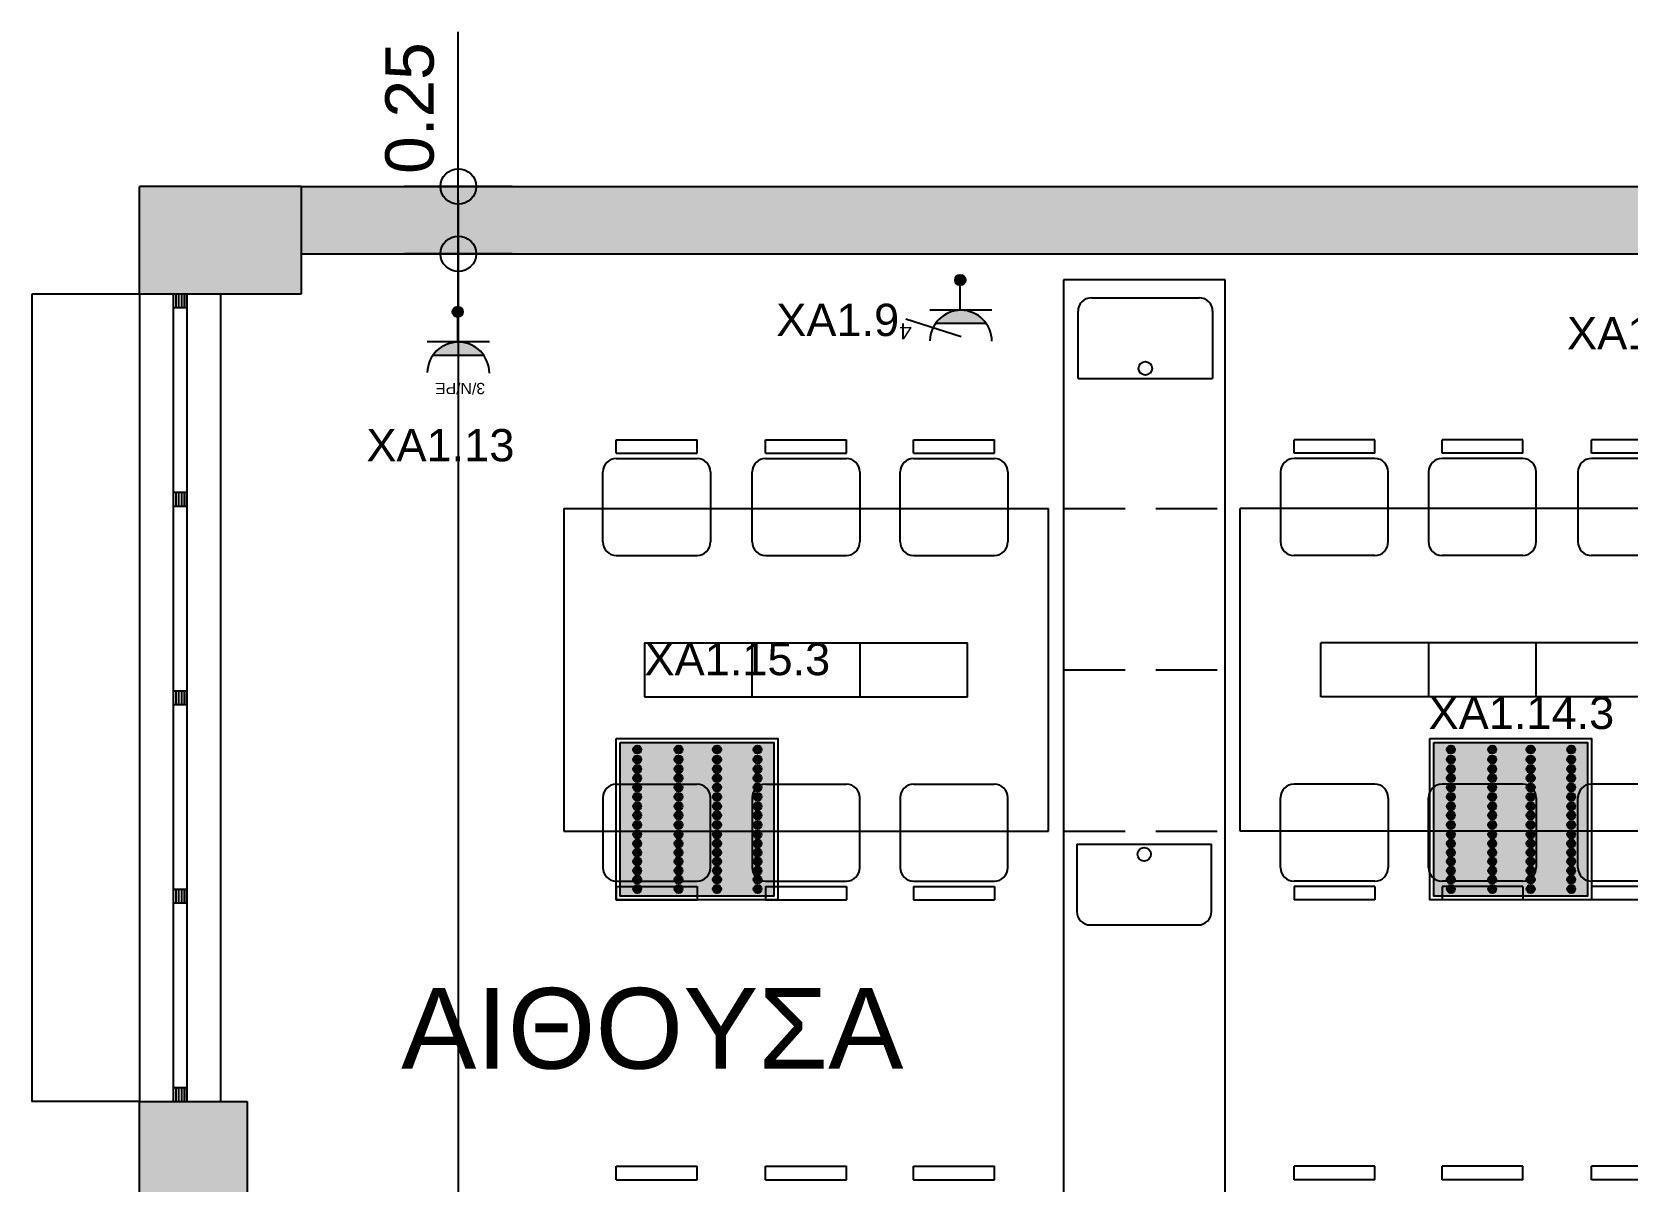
# Model space of a CAD drawing. Header units: metres. Extents: x 0 to 132, y -109 to 310.
# Drawn here: x 21.62 to 27.54, y 122.71 to 126.98 of the extents above; entities that cross this region are included whole.
import ezdxf

# ---------------------------------------------------------------- set-up
doc = ezdxf.new("R2010")
doc.units = ezdxf.units.M
doc.header["$LTSCALE"] = 0.036
doc.linetypes.add('HIDDEN', pattern=[9.525, 6.35, -3.175])
doc.layers.get('0').update_dxf_attribs({"color": 252})
doc.layers.get('Defpoints').update_dxf_attribs({"color": 252})
for name, color, linetype in [('arxitektonika', 254, 'Continuous'), ('DIMBLK', 252, 'Continuous'), ('electext', 20, 'Continuous'), ('Epipla', 252, 'Continuous'), ('HLEK-SYMBOL', 3, 'Continuous'), ('HLEK_FL001_SYMBOLS', 230, 'Continuous'), ('mihanologika text', 20, 'Continuous'), ('Parathira', 252, 'Continuous')]:
    doc.layers.add(name, color=color, linetype=linetype)
doc.styles.add('COMU-N', font='arial.ttf')
doc.styles.get("Standard").update_dxf_attribs({"font": 'arial.ttf'})
doc.dimstyles.new('CADWDOT', dxfattribs={"dimscale": 0.1, "dimtxt": 1.8, "dimasz": 0.08, "dimexe": 2, "dimexo": 0, "dimgap": 0.09, "dimtad": 0, "dimrnd": 0.001, "dimzin": 0, "dimdsep": 46, "dimtxsty": 'Standard', "dimblk1": 'ARTDIM', "dimblk2": 'ARTDIM', "dimsah": 1, "dimcen": 0.09, "dimdle": 0.05, "dimse1": 1, "dimse2": 1, "dimadec": 0, "dimazin": 0, "dimtfac": 1, "dimtmove": 0, "dimatfit": 3, "dimldrblk": 'ARTDIM', "dimfxl": 2, "dimtvp": 0.9999, "dimtolj": 1, "dimtzin": 0, "dimarcsym": 0})

# ---------------------------------------------------------------- blocks, each defined once
blk = doc.blocks.new('A$C58744F30')
at = {"layer": 'Parathira'}
for p, q in [((-0.025, 0), (-0.025, -0.05)), ((0.025, 0), (-0.025, 0)), ((-0.025, 0), (-0.025, -3)), ((-0.015, 0), (-0.015, -0.05)), ((-0.005, 0), (-0.005, -0.05)), ((0.005, 0), (0.005, -0.05)), ((0.015, 0), (0.015, -0.05)), ((0.025, -0.05), (0.025, 0)), ((0.025, 0), (0.025, -3)), ((-0.025, -0.05), (0.025, -0.05)), ((-0.025, -0.7375), (-0.025, -0.7875)), ((0.025, -0.7375), (-0.025, -0.7375)), ((-0.015, -0.7375), (-0.015, -0.7875)), ((-0.005, -0.7375), (-0.005, -0.7875)), ((0.005, -0.7375), (0.005, -0.7875)), ((0.015, -0.7375), (0.015, -0.7875)), ((0.025, -0.7875), (0.025, -0.7375)), ((-0.025, -0.7875), (0.025, -0.7875)), ((-0.025, -1.475), (-0.025, -1.525)), ((0.025, -1.475), (-0.025, -1.475)), ((-0.015, -1.475), (-0.015, -1.525)), ((-0.005, -1.475), (-0.005, -1.525)), ((0.005, -1.475), (0.005, -1.525)), ((0.015, -1.475), (0.015, -1.525)), ((0.025, -1.525), (0.025, -1.475)), ((-0.025, -1.525), (0.025, -1.525)), ((-0.025, -2.2125), (-0.025, -2.2625)), ((0.025, -2.2125), (-0.025, -2.2125)), ((-0.015, -2.2125), (-0.015, -2.2625)), ((-0.005, -2.2125), (-0.005, -2.2625)), ((0.005, -2.2125), (0.005, -2.2625)), ((0.015, -2.2125), (0.015, -2.2625)), ((0.025, -2.2625), (0.025, -2.2125)), ((-0.025, -2.2625), (0.025, -2.2625)), ((-0.025, -2.95), (-0.025, -3)), ((0.025, -2.95), (-0.025, -2.95)), ((-0.015, -2.95), (-0.015, -3)), ((-0.005, -2.95), (-0.005, -3)), ((0.005, -2.95), (0.005, -3)), ((0.015, -2.95), (0.015, -3)), ((0.025, -3), (0.025, -2.95)), ((-0.025, -3), (0.025, -3))]:
    blk.add_line(p, q, dxfattribs=at)
blk = doc.blocks.new('A$C03CF2789')
at = {"layer": 'Epipla'}
for p, q in [((3.4314, -0.3466), (3.4314, -8.6466)), ((4.0314, -0.3466), (3.4314, -0.3466)), ((4.0314, -8.6466), (4.0314, -0.3466)), ((3.5355, -0.4134), (3.9355, -0.4134)), ((3.4855, -0.7134), (3.4855, -0.4634)), ((3.9855, -0.4634), (3.9855, -0.7134)), ((3.4855, -0.7134), (3.9855, -0.7134)), ((1.7703, -0.941), (2.0703, -0.941)), ((2.3253, -0.941), (2.6253, -0.941)), ((2.875, -0.941), (3.175, -0.941)), ((4.5878, -0.941), (4.2878, -0.941)), ((5.1374, -0.941), (4.8374, -0.941)), ((5.6924, -0.941), (5.3924, -0.941)), ((1.7703, -0.991), (2.0703, -0.991)), ((2.3253, -0.991), (2.6253, -0.991)), ((2.875, -0.991), (3.175, -0.991)), ((4.5878, -0.991), (4.2878, -0.991)), ((5.1374, -0.991), (4.8374, -0.991)), ((5.6924, -0.991), (5.3924, -0.991)), ((1.7203, -1.321), (1.7203, -1.061)), ((1.7703, -1.011), (2.0703, -1.011)), ((2.1203, -1.061), (2.1203, -1.321)), ((2.2753, -1.321), (2.2753, -1.061)), ((2.3253, -1.011), (2.6253, -1.011)), ((2.6753, -1.061), (2.6753, -1.321)), ((2.825, -1.321), (2.825, -1.061)), ((2.875, -1.011), (3.175, -1.011)), ((3.225, -1.061), (3.225, -1.321)), ((4.2378, -1.061), (4.2378, -1.321)), ((4.5878, -1.011), (4.2878, -1.011)), ((4.6378, -1.321), (4.6378, -1.061)), ((4.7874, -1.061), (4.7874, -1.321)), ((5.1374, -1.011), (4.8374, -1.011)), ((5.1874, -1.321), (5.1874, -1.061)), ((5.3424, -1.061), (5.3424, -1.321)), ((5.6924, -1.011), (5.3924, -1.011)), ((1.5753, -1.1962), (3.3753, -1.1962)), ((1.5753, -1.1962), (1.5753, -2.3962)), ((3.3753, -2.3962), (3.3753, -1.1962)), ((5.8874, -1.1962), (4.0874, -1.1962)), ((4.0874, -2.3962), (4.0874, -1.1962)), ((1.7703, -1.371), (2.0703, -1.371)), ((2.3253, -1.371), (2.6253, -1.371)), ((2.875, -1.371), (3.175, -1.371)), ((4.5878, -1.371), (4.2878, -1.371)), ((5.1374, -1.371), (4.8374, -1.371)), ((5.6924, -1.371), (5.3924, -1.371)), ((1.8753, -1.6962), (1.8753, -1.8962)), ((1.8753, -1.6962), (3.0753, -1.6962)), ((2.2753, -1.8962), (2.2753, -1.6962)), ((2.6753, -1.6962), (2.6753, -1.8962)), ((3.0753, -1.8962), (3.0753, -1.6962)), ((5.5874, -1.6962), (4.3874, -1.6962)), ((4.3874, -1.8962), (4.3874, -1.6962)), ((4.7874, -1.6962), (4.7874, -1.8962)), ((5.1874, -1.8962), (5.1874, -1.6962)), ((1.8753, -1.8962), (3.0753, -1.8962)), ((5.5874, -1.8962), (4.3874, -1.8962)), ((1.7703, -2.2214), (2.0703, -2.2214)), ((2.3253, -2.2214), (2.6253, -2.2214)), ((2.875, -2.2214), (3.175, -2.2214)), ((4.5878, -2.2214), (4.2878, -2.2214)), ((5.1374, -2.2214), (4.8374, -2.2214)), ((5.6924, -2.2214), (5.3924, -2.2214)), ((1.7203, -2.2714), (1.7203, -2.5314)), ((2.1203, -2.5314), (2.1203, -2.2714)), ((2.2753, -2.2714), (2.2753, -2.5314)), ((2.6753, -2.5314), (2.6753, -2.2714)), ((2.825, -2.2714), (2.825, -2.5314)), ((3.225, -2.5314), (3.225, -2.2714)), ((4.2378, -2.5314), (4.2378, -2.2714)), ((4.6378, -2.2714), (4.6378, -2.5314)), ((4.7874, -2.5314), (4.7874, -2.2714)), ((5.1874, -2.2714), (5.1874, -2.5314)), ((5.3424, -2.5314), (5.3424, -2.2714)), ((1.5753, -2.3962), (3.3753, -2.3962)), ((5.8874, -2.3962), (4.0874, -2.3962)), ((3.4813, -2.4444), (3.4813, -2.6944)), ((3.4813, -2.4444), (3.9813, -2.4444)), ((3.9813, -2.6944), (3.9813, -2.4444)), ((1.7703, -2.5814), (2.0703, -2.5814)), ((1.7703, -2.6014), (2.0703, -2.6014)), ((2.3253, -2.5814), (2.6253, -2.5814)), ((2.3253, -2.6014), (2.6253, -2.6014)), ((2.875, -2.5814), (3.175, -2.5814)), ((2.875, -2.6014), (3.175, -2.6014)), ((4.5878, -2.5814), (4.2878, -2.5814)), ((4.5878, -2.6014), (4.2878, -2.6014)), ((5.1374, -2.5814), (4.8374, -2.5814)), ((5.1374, -2.6014), (4.8374, -2.6014)), ((5.6924, -2.5814), (5.3924, -2.5814)), ((5.6924, -2.6014), (5.3924, -2.6014)), ((1.7703, -2.6514), (2.0703, -2.6514)), ((2.3253, -2.6514), (2.6253, -2.6514)), ((2.875, -2.6514), (3.175, -2.6514)), ((4.5878, -2.6514), (4.2878, -2.6514)), ((5.1374, -2.6514), (4.8374, -2.6514)), ((5.6924, -2.6514), (5.3924, -2.6514)), ((3.5313, -2.7444), (3.9313, -2.7444)), ((1.7703, -3.6414), (2.0703, -3.6414)), ((2.3253, -3.6414), (2.6253, -3.6414)), ((2.875, -3.6414), (3.175, -3.6414)), ((4.5878, -3.6414), (4.2878, -3.6414)), ((5.1374, -3.6414), (4.8374, -3.6414)), ((5.6924, -3.6414), (5.3924, -3.6414)), ((1.7703, -3.6914), (2.0703, -3.6914)), ((2.3253, -3.6914), (2.6253, -3.6914)), ((2.875, -3.6914), (3.175, -3.6914)), ((4.5878, -3.6914), (4.2878, -3.6914)), ((5.1374, -3.6914), (4.8374, -3.6914)), ((5.6924, -3.6914), (5.3924, -3.6914))]:
    blk.add_line(p, q, dxfattribs=at)
at = {"layer": 'Epipla', "linetype": 'HIDDEN'}
for p, q in [((3.4314, -1.1962), (4.0314, -1.1962)), ((3.4314, -1.7962), (4.0314, -1.7962)), ((3.4314, -2.3962), (4.0314, -2.3962))]:
    blk.add_line(p, q, dxfattribs=at)
at = {"layer": 'Epipla'}
for points in [[(1.7703, -0.991), (1.7703, -0.941)], [(2.0703, -0.991), (2.0703, -0.941)], [(2.3253, -0.991), (2.3253, -0.941)], [(2.6253, -0.991), (2.6253, -0.941)], [(2.875, -0.991), (2.875, -0.941)], [(3.175, -0.991), (3.175, -0.941)], [(4.2878, -0.991), (4.2878, -0.941)], [(4.5878, -0.991), (4.5878, -0.941)], [(4.8374, -0.991), (4.8374, -0.941)], [(5.1374, -0.991), (5.1374, -0.941)], [(5.3924, -0.991), (5.3924, -0.941)], [(1.7703, -2.6014), (1.7703, -2.6514)], [(2.0703, -2.6014), (2.0703, -2.6514)], [(2.3253, -2.6014), (2.3253, -2.6514)], [(2.6253, -2.6014), (2.6253, -2.6514)], [(2.875, -2.6014), (2.875, -2.6514)], [(3.175, -2.6014), (3.175, -2.6514)], [(4.2878, -2.6014), (4.2878, -2.6514)], [(4.5878, -2.6014), (4.5878, -2.6514)], [(4.8374, -2.6014), (4.8374, -2.6514)], [(5.1374, -2.6014), (5.1374, -2.6514)], [(5.3924, -2.6014), (5.3924, -2.6514)], [(1.7703, -3.6914), (1.7703, -3.6414)], [(2.0703, -3.6914), (2.0703, -3.6414)], [(2.3253, -3.6914), (2.3253, -3.6414)], [(2.6253, -3.6914), (2.6253, -3.6414)], [(2.875, -3.6914), (2.875, -3.6414)], [(3.175, -3.6914), (3.175, -3.6414)], [(4.2878, -3.6914), (4.2878, -3.6414)], [(4.5878, -3.6914), (4.5878, -3.6414)], [(4.8374, -3.6914), (4.8374, -3.6414)], [(5.1374, -3.6914), (5.1374, -3.6414)], [(5.3924, -3.6914), (5.3924, -3.6414)]]:
    blk.add_lwpolyline(points, dxfattribs=at)
for centre in [(3.7355, -0.6759), (3.7313, -2.4818)]:
    blk.add_circle(centre, 0.025, dxfattribs=at)
for centre, start, end in [((3.5355, -0.4634), 90, 180), ((3.9355, -0.4634), 0, 90), ((1.7703, -1.061), 90, 180), ((2.0703, -1.061), 0, 90), ((2.3253, -1.061), 90, 180), ((2.6253, -1.061), 0, 90), ((2.875, -1.061), 90, 180), ((3.175, -1.061), 0, 90), ((4.2878, -1.061), 90, 180), ((4.5878, -1.061), 0, 90), ((4.8374, -1.061), 90, 180), ((5.1374, -1.061), 0, 90), ((5.3924, -1.061), 90, 180), ((1.7703, -1.321), 180, 270), ((2.0703, -1.321), 270, 0), ((2.3253, -1.321), 180, 270), ((2.6253, -1.321), 270, 0), ((2.875, -1.321), 180, 270), ((3.175, -1.321), 270, 0), ((4.2878, -1.321), 180, 270), ((4.5878, -1.321), 270, 0), ((4.8374, -1.321), 180, 270), ((5.1374, -1.321), 270, 0), ((5.3924, -1.321), 180, 270), ((1.7703, -2.2714), 90, 180), ((2.0703, -2.2714), 0, 90), ((2.3253, -2.2714), 90, 180), ((2.6253, -2.2714), 0, 90), ((2.875, -2.2714), 90, 180), ((3.175, -2.2714), 0, 90), ((4.2878, -2.2714), 90, 180), ((4.5878, -2.2714), 0, 90), ((4.8374, -2.2714), 90, 180), ((5.1374, -2.2714), 0, 90), ((5.3924, -2.2714), 90, 180), ((1.7703, -2.5314), 180, 270), ((2.0703, -2.5314), 270, 0), ((2.3253, -2.5314), 180, 270), ((2.6253, -2.5314), 270, 0), ((2.875, -2.5314), 180, 270), ((3.175, -2.5314), 270, 0), ((4.2878, -2.5314), 180, 270), ((4.5878, -2.5314), 270, 0), ((4.8374, -2.5314), 180, 270), ((5.1374, -2.5314), 270, 0), ((5.3924, -2.5314), 180, 270), ((3.5313, -2.6944), 180, 270), ((3.9313, -2.6944), 270, 0)]:
    blk.add_arc(centre, 0.05, start, end, dxfattribs=at)
blk = doc.blocks.new('ARTDIM')
at = {"layer": 'DIMBLK'}
for p, q in [((0, -24.9975), (0, 24.9975)), ((-24.9975, 0), (24.9975, 0))]:
    blk.add_line(p, q, dxfattribs=at)
blk.add_circle((0, 0), 8.25, dxfattribs=at)
blk = doc.blocks.new('*D450')
at = {"layer": 'arxitektonika', "color": 0, "lineweight": -2}
for p, q in [((23.2019, 126.4054), (23.2019, 126.98)), ((23.2019, 126.1634), (23.2019, 126.3974))]:
    blk.add_line(p, q, dxfattribs=at)
at = {"layer": 'Defpoints', "color": 0, "transparency": 16777216}
for p in [(22.6182, 126.4054), (23.2019, 126.4054), (22.6182, 126.1554)]:
    blk.add_point(p, dxfattribs=at)
at = {"layer": 'arxitektonika', "color": 0, "lineweight": -2, "xscale": 0.008, "yscale": 0.008, "zscale": 0.008}
for p, rotation in [((23.2019, 126.4054), 90), ((23.2019, 126.1554), 270)]:
    blk.add_blockref('ARTDIM', p, dxfattribs=dict(at, rotation=rotation))
at = {"layer": 'arxitektonika', "color": 0, "insert": (23.0219, 126.6967), "char_height": 0.18, "attachment_point": 5, "rotation": 90}
blk.add_mtext('\\A1;0.25', dxfattribs=at)
blk = doc.blocks.new('*D451')
at = {"layer": 'arxitektonika', "color": 0, "lineweight": -2}
blk.add_line((23.2019, 126.1474), (23.2019, 115.8134), dxfattribs=at)
at = {"layer": 'Defpoints', "color": 0, "transparency": 16777216}
for p in [(25.9182, 126.1554), (23.2019, 115.8054), (25.9182, 115.8054)]:
    blk.add_point(p, dxfattribs=at)
at = {"layer": 'arxitektonika', "color": 0, "lineweight": -2, "xscale": 0.008, "yscale": 0.008, "zscale": 0.008}
for p, rotation in [((23.2019, 126.1554), 90), ((23.2019, 115.8054), 270)]:
    blk.add_blockref('ARTDIM', p, dxfattribs=dict(at, rotation=rotation))
at = {"layer": 'arxitektonika', "color": 0, "insert": (23.0219, 120.9804), "char_height": 0.18, "attachment_point": 5, "rotation": 90}
blk.add_mtext('\\A1;10.35', dxfattribs=at)
blk = doc.blocks.new('gJ6_a14')
at = {"linetype": 'Continuous'}
for p, q in [((-0.1176, 0.1119), (0.113, 0.1119)), ((0, 0.1119), (0, 0))]:
    blk.add_line(p, q, dxfattribs=at)
blk.add_arc((-0.0023, 0.2279), 0.1153, 180, 358.95657, dxfattribs=at)
blk = doc.blocks.new('*X789')
at = {"color": 0}
for p, q in [((15.598, 2.587), (15.737, 2.727)), ((15.598, 2.622), (15.702, 2.727)), ((15.605, 2.559), (15.765, 2.719)), ((15.609, 2.652), (15.618, 2.66)), ((15.617, 2.536), (15.789, 2.707)), ((15.623, 2.665), (15.631, 2.674)), ((15.633, 2.516), (15.808, 2.691)), ((15.636, 2.678), (15.645, 2.687)), ((15.649, 2.691), (15.658, 2.7)), ((15.653, 2.501), (15.824, 2.672)), ((15.654, 2.66), (15.662, 2.669)), ((15.662, 2.705), (15.671, 2.714)), ((15.667, 2.674), (15.676, 2.683)), ((15.676, 2.718), (15.678, 2.721)), ((15.68, 2.687), (15.689, 2.696)), ((15.685, 2.656), (15.693, 2.665)), ((15.693, 2.7), (15.702, 2.709)), ((15.698, 2.669), (15.707, 2.678)), ((15.707, 2.714), (15.715, 2.722)), ((15.711, 2.683), (15.72, 2.691)), ((15.715, 2.652), (15.724, 2.66)), ((15.72, 2.727), (15.721, 2.728)), ((15.724, 2.696), (15.733, 2.705)), ((15.729, 2.665), (15.738, 2.674)), ((15.738, 2.709), (15.746, 2.718)), ((15.742, 2.678), (15.751, 2.687)), ((15.751, 2.722), (15.752, 2.724)), ((15.755, 2.691), (15.764, 2.7)), ((15.76, 2.66), (15.768, 2.669)), ((15.768, 2.705), (15.777, 2.714)), ((15.773, 2.674), (15.782, 2.683)), ((15.786, 2.687), (15.795, 2.696)), ((15.791, 2.656), (15.799, 2.665)), ((15.804, 2.669), (15.813, 2.678)), ((15.822, 2.652), (15.83, 2.66)), ((15.601, 2.607), (15.609, 2.616)), ((15.604, 2.646), (15.605, 2.647)), ((15.605, 2.577), (15.614, 2.585)), ((15.611, 2.547), (15.618, 2.554)), ((15.614, 2.621), (15.623, 2.63)), ((15.618, 2.59), (15.627, 2.599)), ((15.623, 2.559), (15.631, 2.568)), ((15.627, 2.634), (15.636, 2.643)), ((15.627, 2.528), (15.636, 2.537)), ((15.631, 2.603), (15.64, 2.612)), ((15.636, 2.572), (15.645, 2.581)), ((15.64, 2.647), (15.649, 2.656)), ((15.64, 2.541), (15.649, 2.55)), ((15.645, 2.616), (15.654, 2.625)), ((15.645, 2.51), (15.654, 2.519)), ((15.649, 2.585), (15.658, 2.594)), ((15.654, 2.554), (15.662, 2.563)), ((15.658, 2.63), (15.667, 2.638)), ((15.658, 2.523), (15.667, 2.532)), ((15.662, 2.599), (15.671, 2.607)), ((15.664, 2.494), (15.671, 2.501)), ((15.667, 2.568), (15.676, 2.577)), ((15.671, 2.643), (15.68, 2.652)), ((15.671, 2.537), (15.68, 2.546)), ((15.676, 2.489), (15.836, 2.648)), ((15.676, 2.612), (15.685, 2.621)), ((15.676, 2.506), (15.685, 2.515)), ((15.68, 2.581), (15.689, 2.59)), ((15.685, 2.55), (15.693, 2.559)), ((15.689, 2.625), (15.698, 2.634)), ((15.689, 2.519), (15.698, 2.528)), ((15.693, 2.594), (15.702, 2.603)), ((15.693, 2.488), (15.702, 2.497)), ((15.698, 2.563), (15.707, 2.572)), ((15.702, 2.638), (15.711, 2.647)), ((15.702, 2.532), (15.711, 2.541)), ((15.705, 2.482), (15.843, 2.62)), ((15.707, 2.607), (15.715, 2.616)), ((15.707, 2.501), (15.715, 2.51)), ((15.711, 2.577), (15.72, 2.585)), ((15.715, 2.546), (15.724, 2.554)), ((15.72, 2.621), (15.729, 2.63)), ((15.72, 2.515), (15.729, 2.523)), ((15.724, 2.59), (15.733, 2.599)), ((15.724, 2.484), (15.733, 2.493)), ((15.729, 2.559), (15.738, 2.568)), ((15.733, 2.634), (15.742, 2.643)), ((15.733, 2.528), (15.742, 2.537)), ((15.738, 2.603), (15.746, 2.612)), ((15.738, 2.497), (15.746, 2.506)), ((15.741, 2.482), (15.842, 2.584)), ((15.742, 2.572), (15.751, 2.581)), ((15.746, 2.647), (15.755, 2.656)), ((15.746, 2.541), (15.755, 2.55)), ((15.751, 2.616), (15.76, 2.625)), ((15.751, 2.51), (15.76, 2.519)), ((15.755, 2.585), (15.764, 2.594)), ((15.76, 2.554), (15.768, 2.563)), ((15.764, 2.63), (15.773, 2.638)), ((15.764, 2.523), (15.773, 2.532)), ((15.768, 2.599), (15.777, 2.607)), ((15.768, 2.493), (15.777, 2.501)), ((15.773, 2.568), (15.782, 2.577)), ((15.777, 2.643), (15.786, 2.652)), ((15.777, 2.537), (15.786, 2.546)), ((15.782, 2.612), (15.791, 2.621)), ((15.782, 2.506), (15.791, 2.515)), ((15.786, 2.581), (15.795, 2.59)), ((15.791, 2.55), (15.799, 2.559)), ((15.795, 2.625), (15.804, 2.634)), ((15.795, 2.519), (15.804, 2.528)), ((15.799, 2.594), (15.808, 2.603)), ((15.804, 2.563), (15.813, 2.572)), ((15.808, 2.638), (15.817, 2.647)), ((15.808, 2.532), (15.817, 2.541)), ((15.813, 2.607), (15.822, 2.616)), ((15.817, 2.577), (15.826, 2.585)), ((15.822, 2.546), (15.83, 2.554)), ((15.826, 2.621), (15.835, 2.63)), ((15.83, 2.59), (15.839, 2.599)), ((15.835, 2.559), (15.835, 2.56)), ((15.839, 2.634), (15.84, 2.635)), ((15.844, 2.603), (15.844, 2.603))]:
    blk.add_line(p, q, dxfattribs=at)
blk = doc.blocks.new('GJ6_A78')
at = {"layer": 'HLEK-SYMBOL', "color": 0, "linetype": 'Continuous'}
blk.add_circle((0, 0), 0.0989, dxfattribs=at)
at = {"layer": 'HLEK-SYMBOL', "color": 0, "xscale": 0.8, "yscale": 0.8, "zscale": 0.8}
blk.add_blockref('*X789', (-12.576, -2.084), dxfattribs=at)
blk = doc.blocks.new('priza')
at = {"layer": 'HLEK_FL001_SYMBOLS', "xscale": 0.1951472641207488, "yscale": 0.1951472641207488, "zscale": 0.1951472641207488}
blk.add_blockref('GJ6_A78', (87.4, -100.4953), dxfattribs=at)
at = {"layer": 'HLEK_FL001_SYMBOLS', "rotation": 180}
blk.add_blockref('gJ6_a14', (87.4, -100.4952), dxfattribs=at)
blk = doc.blocks.new('priza tetrapli stegani')
at = {"layer": 'HLEK_FL001_SYMBOLS', "ltscale": 5}
h = blk.add_hatch(color=256, dxfattribs=at)
h.dxf.hatch_style = 1
h.paths.add_polyline_path([(443.2002, -18.9901, 0.523538), (443.3897, -18.9901)])
for p, q in [((443.2939, -18.9411), (443.4989, -19.0065)), ((443.2002, -18.9901), (443.3897, -18.9901))]:
    blk.add_line(p, q, dxfattribs=at)
at = {"layer": 'HLEK_FL001_SYMBOLS', "rotation": 180}
blk.add_blockref('priza', (530.6972, -119.6475), dxfattribs=at)
at = {"layer": 'HLEK_FL001_SYMBOLS', "ltscale": 5}
blk.add_text('4', height=0.06, dxfattribs=at).set_placement((443.4774, -18.9916))
blk = doc.blocks.new('priza biomixaniki')
at = {"layer": 'HLEK_FL001_SYMBOLS', "ltscale": 5}
h = blk.add_hatch(color=256, dxfattribs=at)
h.dxf.hatch_style = 1
h.paths.add_polyline_path([(443.2002, -18.3534, 0.523538), (443.3897, -18.3534)])
blk.add_line((443.2002, -18.3534), (443.3897, -18.3534), dxfattribs=at)
at = {"layer": 'HLEK_FL001_SYMBOLS', "rotation": 180}
blk.add_blockref('priza', (530.6972, -119.0108), dxfattribs=at)
at = {"layer": 'HLEK_FL001_SYMBOLS', "ltscale": 5}
blk.add_text('3/N/PE', height=0.042, dxfattribs=at).set_placement((443.1953, -18.2517))
blk = doc.blocks.new('panel led 4x16W 60x60cm acrylic')
at = {"layer": 'HLEK_FL001_SYMBOLS', "linetype": 'Continuous', "lineweight": 0}
h = blk.add_hatch(color=201, dxfattribs=at)
h.dxf.hatch_style = 1
h.paths.add_polyline_path([(45.4184, 65.5575), (45.4184, 64.9863), (45.9896, 64.9863), (45.9896, 65.5575)])
h.paths.add_polyline_path([(45.6208, 65.3554, -1), (45.6508, 65.3554, -1)], flags=16)
h.paths.add_polyline_path([(45.6208, 65.3904, -1), (45.6508, 65.3904, -1)], flags=16)
h.paths.add_polyline_path([(45.7936, 65.3554, -1), (45.7636, 65.3554, -1)], flags=16)
h.paths.add_polyline_path([(45.7636, 65.3904, -1), (45.7936, 65.3904, -1)], flags=16)
h.paths.add_polyline_path([(45.6508, 65.3202, -1), (45.6208, 65.3202, -1)], flags=16)
h.paths.add_polyline_path([(45.7936, 65.3202, -1), (45.7636, 65.3202, -1)], flags=16)
h.paths.add_polyline_path([(45.6208, 65.4249, -1), (45.6508, 65.4249, -1)], flags=16)
h.paths.add_polyline_path([(45.7636, 65.4249, -1), (45.7936, 65.4249, -1)], flags=16)
h.paths.add_polyline_path([(45.6508, 65.2864, -1), (45.6208, 65.2864, -1)], flags=16)
h.paths.add_polyline_path([(45.7936, 65.2864, -1), (45.7636, 65.2864, -1)], flags=16)
h.paths.add_polyline_path([(45.6208, 65.4586, -1), (45.6508, 65.4586, -1)], flags=16)
h.paths.add_polyline_path([(45.7636, 65.4586, -1), (45.7936, 65.4586, -1)], flags=16)
h.paths.add_polyline_path([(45.6508, 65.2511, -1), (45.6208, 65.2511, -1)], flags=16)
h.paths.add_polyline_path([(45.7936, 65.2511, -1), (45.7636, 65.2511, -1)], flags=16)
h.paths.add_polyline_path([(45.6208, 65.4943, -1), (45.6508, 65.4943, -1)], flags=16)
h.paths.add_polyline_path([(45.7636, 65.4943, -1), (45.7936, 65.4943, -1)], flags=16)
h.paths.add_polyline_path([(45.6508, 65.2158, -1), (45.6208, 65.2158, -1)], flags=16)
h.paths.add_polyline_path([(45.7936, 65.2158, -1), (45.7636, 65.2158, -1)], flags=16)
h.paths.add_polyline_path([(45.6208, 65.531, -1), (45.6508, 65.531, -1)], flags=16)
h.paths.add_polyline_path([(45.7636, 65.531, -1), (45.7936, 65.531, -1)], flags=16)
h.paths.add_polyline_path([(45.6508, 65.1817, -1), (45.6208, 65.1817, -1)], flags=16)
h.paths.add_polyline_path([(45.7936, 65.1817, -1), (45.7636, 65.1817, -1)], flags=16)
h.paths.add_polyline_path([(45.4672, 65.3554, -1), (45.4972, 65.3554, -1)], flags=16)
h.paths.add_polyline_path([(45.4672, 65.3904, -1), (45.4972, 65.3904, -1)], flags=16)
h.paths.add_polyline_path([(45.4972, 65.3202, -1), (45.4672, 65.3202, -1)], flags=16)
h.paths.add_polyline_path([(45.6508, 65.1482, -1), (45.6208, 65.1482, -1)], flags=16)
h.paths.add_polyline_path([(45.9441, 65.3554, -1), (45.9141, 65.3554, -1)], flags=16)
h.paths.add_polyline_path([(45.9441, 65.3904, -1), (45.9141, 65.3904, -1)], flags=16)
h.paths.add_polyline_path([(45.7936, 65.1482, -1), (45.7636, 65.1482, -1)], flags=16)
h.paths.add_polyline_path([(45.4672, 65.4249, -1), (45.4972, 65.4249, -1)], flags=16)
h.paths.add_polyline_path([(45.9441, 65.3202, -1), (45.9141, 65.3202, -1)], flags=16)
h.paths.add_polyline_path([(45.4972, 65.2864, -1), (45.4672, 65.2864, -1)], flags=16)
h.paths.add_polyline_path([(45.9141, 65.4249, -1), (45.9441, 65.4249, -1)], flags=16)
h.paths.add_polyline_path([(45.9441, 65.2864, -1), (45.9141, 65.2864, -1)], flags=16)
h.paths.add_polyline_path([(45.4672, 65.4586, -1), (45.4972, 65.4586, -1)], flags=16)
h.paths.add_polyline_path([(45.9141, 65.4586, -1), (45.9441, 65.4586, -1)], flags=16)
h.paths.add_polyline_path([(45.4972, 65.2511, -1), (45.4672, 65.2511, -1)], flags=16)
h.paths.add_polyline_path([(45.9441, 65.2511, -1), (45.9141, 65.2511, -1)], flags=16)
h.paths.add_polyline_path([(45.4672, 65.4943, -1), (45.4972, 65.4943, -1)], flags=16)
h.paths.add_polyline_path([(45.6508, 65.1152, -1), (45.6208, 65.1152, -1)], flags=16)
h.paths.add_polyline_path([(45.7936, 65.1152, -1), (45.7636, 65.1152, -1)], flags=16)
h.paths.add_polyline_path([(45.9141, 65.4943, -1), (45.9441, 65.4943, -1)], flags=16)
h.paths.add_polyline_path([(45.4972, 65.2158, -1), (45.4672, 65.2158, -1)], flags=16)
h.paths.add_polyline_path([(45.9441, 65.2158, -1), (45.9141, 65.2158, -1)], flags=16)
h.paths.add_polyline_path([(45.4672, 65.531, -1), (45.4972, 65.531, -1)], flags=16)
h.paths.add_polyline_path([(45.9141, 65.531, -1), (45.9441, 65.531, -1)], flags=16)
h.paths.add_polyline_path([(45.4972, 65.1817, -1), (45.4672, 65.1817, -1)], flags=16)
h.paths.add_polyline_path([(45.9441, 65.1817, -1), (45.9141, 65.1817, -1)], flags=16)
h.paths.add_polyline_path([(45.6508, 65.0811, -1), (45.6208, 65.0811, -1)], flags=16)
h.paths.add_polyline_path([(45.7936, 65.0811, -1), (45.7636, 65.0811, -1)], flags=16)
h.paths.add_polyline_path([(45.4972, 65.1482, -1), (45.4672, 65.1482, -1)], flags=16)
h.paths.add_polyline_path([(45.9441, 65.1482, -1), (45.9141, 65.1482, -1)], flags=16)
h.paths.add_polyline_path([(45.6508, 65.048, -1), (45.6208, 65.048, -1)], flags=16)
h.paths.add_polyline_path([(45.7936, 65.048, -1), (45.7636, 65.048, -1)], flags=16)
h.paths.add_polyline_path([(45.4972, 65.1152, -1), (45.4672, 65.1152, -1)], flags=16)
h.paths.add_polyline_path([(45.9441, 65.1152, -1), (45.9141, 65.1152, -1)], flags=16)
h.paths.add_polyline_path([(45.6508, 65.0128, -1), (45.6208, 65.0128, -1)], flags=16)
h.paths.add_polyline_path([(45.4972, 65.0811, -1), (45.4672, 65.0811, -1)], flags=16)
h.paths.add_polyline_path([(45.7936, 65.0128, -1), (45.7636, 65.0128, -1)], flags=16)
h.paths.add_polyline_path([(45.9441, 65.0811, -1), (45.9141, 65.0811, -1)], flags=16)
h.paths.add_polyline_path([(45.4972, 65.048, -1), (45.4672, 65.048, -1)], flags=16)
h.paths.add_polyline_path([(45.9441, 65.048, -1), (45.9141, 65.048, -1)], flags=16)
h.paths.add_polyline_path([(45.4972, 65.0128, -1), (45.4672, 65.0128, -1)], flags=16)
h.paths.add_polyline_path([(45.9441, 65.0128, -1), (45.9141, 65.0128, -1)], flags=16)
h = blk.add_hatch(color=11, dxfattribs=at)
h.dxf.hatch_style = 1
h.paths.add_polyline_path([(45.4972, 65.531, 1), (45.4672, 65.531, 1)])
h = blk.add_hatch(color=11, dxfattribs=at)
h.dxf.hatch_style = 1
h.paths.add_polyline_path([(45.6508, 65.531, 1), (45.6208, 65.531, 1)])
h = blk.add_hatch(color=11, dxfattribs=at)
h.dxf.hatch_style = 1
h.paths.add_polyline_path([(45.7936, 65.531, 1), (45.7636, 65.531, 1)])
h = blk.add_hatch(color=11, dxfattribs=at)
h.dxf.hatch_style = 1
h.paths.add_polyline_path([(45.9441, 65.531, 1), (45.9141, 65.531, 1)])
h = blk.add_hatch(color=11, dxfattribs=at)
h.dxf.hatch_style = 1
h.paths.add_polyline_path([(45.4972, 65.4943, 1), (45.4672, 65.4943, 1)])
h = blk.add_hatch(color=11, dxfattribs=at)
h.dxf.hatch_style = 1
h.paths.add_polyline_path([(45.4972, 65.4586, 1), (45.4672, 65.4586, 1)])
h = blk.add_hatch(color=11, dxfattribs=at)
h.dxf.hatch_style = 1
h.paths.add_polyline_path([(45.6508, 65.4943, 1), (45.6208, 65.4943, 1)])
h = blk.add_hatch(color=11, dxfattribs=at)
h.dxf.hatch_style = 1
h.paths.add_polyline_path([(45.6508, 65.4586, 1), (45.6208, 65.4586, 1)])
h = blk.add_hatch(color=11, dxfattribs=at)
h.dxf.hatch_style = 1
h.paths.add_polyline_path([(45.7936, 65.4943, 1), (45.7636, 65.4943, 1)])
h = blk.add_hatch(color=11, dxfattribs=at)
h.dxf.hatch_style = 1
h.paths.add_polyline_path([(45.7936, 65.4586, 1), (45.7636, 65.4586, 1)])
h = blk.add_hatch(color=11, dxfattribs=at)
h.dxf.hatch_style = 1
h.paths.add_polyline_path([(45.9441, 65.4943, 1), (45.9141, 65.4943, 1)])
h = blk.add_hatch(color=11, dxfattribs=at)
h.dxf.hatch_style = 1
h.paths.add_polyline_path([(45.9441, 65.4586, 1), (45.9141, 65.4586, 1)])
h = blk.add_hatch(color=11, dxfattribs=at)
h.dxf.hatch_style = 1
h.paths.add_polyline_path([(45.4972, 65.4249, 1), (45.4672, 65.4249, 1)])
h = blk.add_hatch(color=11, dxfattribs=at)
h.dxf.hatch_style = 1
h.paths.add_polyline_path([(45.6508, 65.4249, 1), (45.6208, 65.4249, 1)])
h = blk.add_hatch(color=11, dxfattribs=at)
h.dxf.hatch_style = 1
h.paths.add_polyline_path([(45.7936, 65.4249, 1), (45.7636, 65.4249, 1)])
h = blk.add_hatch(color=11, dxfattribs=at)
h.dxf.hatch_style = 1
h.paths.add_polyline_path([(45.9441, 65.4249, 1), (45.9141, 65.4249, 1)])
h = blk.add_hatch(color=11, dxfattribs=at)
h.dxf.hatch_style = 1
h.paths.add_polyline_path([(45.4972, 65.3904, 1), (45.4672, 65.3904, 1)])
h = blk.add_hatch(color=11, dxfattribs=at)
h.dxf.hatch_style = 1
h.paths.add_polyline_path([(45.4972, 65.3554, 1), (45.4672, 65.3554, 1)])
h = blk.add_hatch(color=11, dxfattribs=at)
h.dxf.hatch_style = 1
h.paths.add_polyline_path([(45.6508, 65.3904, 1), (45.6208, 65.3904, 1)])
h = blk.add_hatch(color=11, dxfattribs=at)
h.dxf.hatch_style = 1
h.paths.add_polyline_path([(45.6508, 65.3554, 1), (45.6208, 65.3554, 1)])
h = blk.add_hatch(color=11, dxfattribs=at)
h.dxf.hatch_style = 1
h.paths.add_polyline_path([(45.7936, 65.3904, 1), (45.7636, 65.3904, 1)])
h = blk.add_hatch(color=11, dxfattribs=at)
h.dxf.hatch_style = 1
h.paths.add_polyline_path([(45.7936, 65.3554, 1), (45.7636, 65.3554, 1)])
h = blk.add_hatch(color=11, dxfattribs=at)
h.dxf.hatch_style = 1
h.paths.add_polyline_path([(45.9441, 65.3904, 1), (45.9141, 65.3904, 1)])
h = blk.add_hatch(color=11, dxfattribs=at)
h.dxf.hatch_style = 1
h.paths.add_polyline_path([(45.9441, 65.3554, 1), (45.9141, 65.3554, 1)])
h = blk.add_hatch(color=11, dxfattribs=at)
h.dxf.hatch_style = 1
h.paths.add_polyline_path([(45.4972, 65.3202, 1), (45.4672, 65.3202, 1)])
h = blk.add_hatch(color=11, dxfattribs=at)
h.dxf.hatch_style = 1
h.paths.add_polyline_path([(45.4972, 65.2864, 1), (45.4672, 65.2864, 1)])
h = blk.add_hatch(color=11, dxfattribs=at)
h.dxf.hatch_style = 1
h.paths.add_polyline_path([(45.6508, 65.3202, 1), (45.6208, 65.3202, 1)])
h = blk.add_hatch(color=11, dxfattribs=at)
h.dxf.hatch_style = 1
h.paths.add_polyline_path([(45.6508, 65.2864, 1), (45.6208, 65.2864, 1)])
h = blk.add_hatch(color=11, dxfattribs=at)
h.dxf.hatch_style = 1
h.paths.add_polyline_path([(45.7936, 65.3202, 1), (45.7636, 65.3202, 1)])
h = blk.add_hatch(color=11, dxfattribs=at)
h.dxf.hatch_style = 1
h.paths.add_polyline_path([(45.7936, 65.2864, 1), (45.7636, 65.2864, 1)])
h = blk.add_hatch(color=11, dxfattribs=at)
h.dxf.hatch_style = 1
h.paths.add_polyline_path([(45.9441, 65.3202, 1), (45.9141, 65.3202, 1)])
h = blk.add_hatch(color=11, dxfattribs=at)
h.dxf.hatch_style = 1
h.paths.add_polyline_path([(45.9441, 65.2864, 1), (45.9141, 65.2864, 1)])
h = blk.add_hatch(color=11, dxfattribs=at)
h.dxf.hatch_style = 1
h.paths.add_polyline_path([(45.4972, 65.2511, 1), (45.4672, 65.2511, 1)])
h = blk.add_hatch(color=11, dxfattribs=at)
h.dxf.hatch_style = 1
h.paths.add_polyline_path([(45.6508, 65.2511, 1), (45.6208, 65.2511, 1)])
h = blk.add_hatch(color=11, dxfattribs=at)
h.dxf.hatch_style = 1
h.paths.add_polyline_path([(45.7936, 65.2511, 1), (45.7636, 65.2511, 1)])
h = blk.add_hatch(color=11, dxfattribs=at)
h.dxf.hatch_style = 1
h.paths.add_polyline_path([(45.9441, 65.2511, 1), (45.9141, 65.2511, 1)])
h = blk.add_hatch(color=11, dxfattribs=at)
h.dxf.hatch_style = 1
h.paths.add_polyline_path([(45.4972, 65.2158, 1), (45.4672, 65.2158, 1)])
h = blk.add_hatch(color=11, dxfattribs=at)
h.dxf.hatch_style = 1
h.paths.add_polyline_path([(45.4972, 65.1817, 1), (45.4672, 65.1817, 1)])
h = blk.add_hatch(color=11, dxfattribs=at)
h.dxf.hatch_style = 1
h.paths.add_polyline_path([(45.6508, 65.2158, 1), (45.6208, 65.2158, 1)])
h = blk.add_hatch(color=11, dxfattribs=at)
h.dxf.hatch_style = 1
h.paths.add_polyline_path([(45.6508, 65.1817, 1), (45.6208, 65.1817, 1)])
h = blk.add_hatch(color=11, dxfattribs=at)
h.dxf.hatch_style = 1
h.paths.add_polyline_path([(45.7936, 65.2158, 1), (45.7636, 65.2158, 1)])
h = blk.add_hatch(color=11, dxfattribs=at)
h.dxf.hatch_style = 1
h.paths.add_polyline_path([(45.7936, 65.1817, 1), (45.7636, 65.1817, 1)])
h = blk.add_hatch(color=11, dxfattribs=at)
h.dxf.hatch_style = 1
h.paths.add_polyline_path([(45.9441, 65.2158, 1), (45.9141, 65.2158, 1)])
h = blk.add_hatch(color=11, dxfattribs=at)
h.dxf.hatch_style = 1
h.paths.add_polyline_path([(45.9441, 65.1817, 1), (45.9141, 65.1817, 1)])
h = blk.add_hatch(color=11, dxfattribs=at)
h.dxf.hatch_style = 1
h.paths.add_polyline_path([(45.4972, 65.1482, 1), (45.4672, 65.1482, 1)])
h = blk.add_hatch(color=11, dxfattribs=at)
h.dxf.hatch_style = 1
h.paths.add_polyline_path([(45.4972, 65.1152, 1), (45.4672, 65.1152, 1)])
h = blk.add_hatch(color=11, dxfattribs=at)
h.dxf.hatch_style = 1
h.paths.add_polyline_path([(45.6508, 65.1482, 1), (45.6208, 65.1482, 1)])
h = blk.add_hatch(color=11, dxfattribs=at)
h.dxf.hatch_style = 1
h.paths.add_polyline_path([(45.6508, 65.1152, 1), (45.6208, 65.1152, 1)])
h = blk.add_hatch(color=11, dxfattribs=at)
h.dxf.hatch_style = 1
h.paths.add_polyline_path([(45.7936, 65.1482, 1), (45.7636, 65.1482, 1)])
h = blk.add_hatch(color=11, dxfattribs=at)
h.dxf.hatch_style = 1
h.paths.add_polyline_path([(45.7936, 65.1152, 1), (45.7636, 65.1152, 1)])
h = blk.add_hatch(color=11, dxfattribs=at)
h.dxf.hatch_style = 1
h.paths.add_polyline_path([(45.9441, 65.1482, 1), (45.9141, 65.1482, 1)])
h = blk.add_hatch(color=11, dxfattribs=at)
h.dxf.hatch_style = 1
h.paths.add_polyline_path([(45.9441, 65.1152, 1), (45.9141, 65.1152, 1)])
h = blk.add_hatch(color=11, dxfattribs=at)
h.dxf.hatch_style = 1
h.paths.add_polyline_path([(45.4972, 65.0811, 1), (45.4672, 65.0811, 1)])
h = blk.add_hatch(color=11, dxfattribs=at)
h.dxf.hatch_style = 1
h.paths.add_polyline_path([(45.4972, 65.048, 1), (45.4672, 65.048, 1)])
h = blk.add_hatch(color=11, dxfattribs=at)
h.dxf.hatch_style = 1
h.paths.add_polyline_path([(45.6508, 65.0811, 1), (45.6208, 65.0811, 1)])
h = blk.add_hatch(color=11, dxfattribs=at)
h.dxf.hatch_style = 1
h.paths.add_polyline_path([(45.6508, 65.048, 1), (45.6208, 65.048, 1)])
h = blk.add_hatch(color=11, dxfattribs=at)
h.dxf.hatch_style = 1
h.paths.add_polyline_path([(45.7936, 65.0811, 1), (45.7636, 65.0811, 1)])
h = blk.add_hatch(color=11, dxfattribs=at)
h.dxf.hatch_style = 1
h.paths.add_polyline_path([(45.7936, 65.048, 1), (45.7636, 65.048, 1)])
h = blk.add_hatch(color=11, dxfattribs=at)
h.dxf.hatch_style = 1
h.paths.add_polyline_path([(45.9441, 65.0811, 1), (45.9141, 65.0811, 1)])
h = blk.add_hatch(color=11, dxfattribs=at)
h.dxf.hatch_style = 1
h.paths.add_polyline_path([(45.9441, 65.048, 1), (45.9141, 65.048, 1)])
h = blk.add_hatch(color=11, dxfattribs=at)
h.dxf.hatch_style = 1
h.paths.add_polyline_path([(45.4972, 65.0128, 1), (45.4672, 65.0128, 1)])
h = blk.add_hatch(color=11, dxfattribs=at)
h.dxf.hatch_style = 1
h.paths.add_polyline_path([(45.6508, 65.0128, 1), (45.6208, 65.0128, 1)])
h = blk.add_hatch(color=11, dxfattribs=at)
h.dxf.hatch_style = 1
h.paths.add_polyline_path([(45.7936, 65.0128, 1), (45.7636, 65.0128, 1)])
h = blk.add_hatch(color=11, dxfattribs=at)
h.dxf.hatch_style = 1
h.paths.add_polyline_path([(45.9441, 65.0128, 1), (45.9141, 65.0128, 1)])
at = {"layer": 'HLEK_FL001_SYMBOLS'}
for points in [[(45.4043, 65.5722), (46.0043, 65.5722), (46.0043, 64.9722), (45.4043, 64.9722)], [(45.4184, 65.5575), (45.9896, 65.5575), (45.9896, 64.9863), (45.4184, 64.9863)]]:
    blk.add_lwpolyline(points, close=True, dxfattribs=at)
for centre in [(45.4822, 65.531), (45.6358, 65.531), (45.7786, 65.531), (45.9291, 65.531), (45.4822, 65.4943), (45.4822, 65.4586), (45.6358, 65.4943), (45.6358, 65.4586), (45.7786, 65.4943), (45.7786, 65.4586), (45.9291, 65.4943), (45.9291, 65.4586), (45.4822, 65.4249), (45.6358, 65.4249), (45.7786, 65.4249), (45.9291, 65.4249), (45.4822, 65.3904), (45.4822, 65.3554), (45.6358, 65.3904), (45.6358, 65.3554), (45.7786, 65.3904), (45.7786, 65.3554), (45.9291, 65.3904), (45.9291, 65.3554), (45.4822, 65.3202), (45.4822, 65.2864), (45.6358, 65.3202), (45.6358, 65.2864), (45.7786, 65.3202), (45.7786, 65.2864), (45.9291, 65.3202), (45.9291, 65.2864), (45.4822, 65.2511), (45.6358, 65.2511), (45.7786, 65.2511), (45.9291, 65.2511), (45.4822, 65.2158), (45.4822, 65.1817), (45.6358, 65.2158), (45.6358, 65.1817), (45.7786, 65.2158), (45.7786, 65.1817), (45.9291, 65.2158), (45.9291, 65.1817), (45.4822, 65.1482), (45.4822, 65.1152), (45.6358, 65.1482), (45.6358, 65.1152), (45.7786, 65.1482), (45.7786, 65.1152), (45.9291, 65.1482), (45.9291, 65.1152), (45.4822, 65.0811), (45.4822, 65.048), (45.6358, 65.0811), (45.6358, 65.048), (45.7786, 65.0811), (45.7786, 65.048), (45.9291, 65.0811), (45.9291, 65.048), (45.4822, 65.0128), (45.6358, 65.0128), (45.7786, 65.0128), (45.9291, 65.0128)]:
    blk.add_circle(centre, 0.015, dxfattribs=at)

msp = doc.modelspace()

# ---------------------------------------------------------------- hatches: boundary and pattern name
at = {"layer": 'arxitektonika'}
for points in [[(22.6182, 126.0054), (22.6182, 126.4054), (22.0182, 126.4054), (22.0182, 126.0054)], [(22.6182, 126.4054), (22.6182, 126.1554), (29.2182, 126.1554), (29.2182, 126.4054)], [(22.0182, 123.0054), (22.0182, 122.6054), (22.4182, 122.6054), (22.4182, 123.0054)]]:
    msp.add_hatch(color=256, dxfattribs=at).paths.add_polyline_path(points)

# ---------------------------------------------------------------- linework, layer by layer
for p, q in [((22.0182, 126.0054), (22.0182, 126.4054)), ((22.6182, 126.4054), (22.0182, 126.4054)), ((22.6182, 126.4054), (29.2182, 126.4054)), ((22.6182, 126.4054), (22.6182, 126.0054)), ((22.6182, 126.1554), (29.2182, 126.1554)), ((22.0182, 126.0054), (21.6182, 126.0054)), ((21.6182, 126.0054), (21.6182, 123.0054)), ((22.6182, 126.0054), (22.0182, 126.0054)), ((22.0182, 126.0054), (22.0182, 123.0054)), ((22.3182, 126.0054), (22.3182, 123.0054)), ((22.0182, 123.0054), (21.6182, 123.0054)), ((22.0182, 123.0054), (22.4182, 123.0054)), ((22.0182, 122.6054), (22.0182, 123.0054)), ((22.4182, 123.0054), (22.4182, 122.6054))]:
    msp.add_line(p, q, dxfattribs=at)

# ---------------------------------------------------------------- block references
for name, p in [('A$C03CF2789', (22.0182, 126.4054)), ('A$C58744F30', (22.1682, 126.0054))]:
    msp.add_blockref(name, p, dxfattribs=at)
at = {"layer": 'HLEK_FL001_SYMBOLS'}
for name, p, rotation in [('priza tetrapli stegani', (468.3634, 106.9057), 180), ('priza biomixaniki', (466.4968, 107.424), 179.9999999999992)]:
    msp.add_blockref(name, p, dxfattribs=dict(at, rotation=rotation))
at = {"layer": 'HLEK_FL001_SYMBOLS', "linetype": 'Continuous', "lineweight": 0}
for p in [(-21.6158, 58.7818), (-18.5937, 58.7818)]:
    msp.add_blockref('panel led 4x16W 60x60cm acrylic', p, dxfattribs=at)

# ---------------------------------------------------------------- texts
at = {"layer": 'arxitektonika', "style": 'COMU-N'}
msp.add_text('ΑΙΘΟΥΣΑ', height=0.3, dxfattribs=at).set_placement((22.9894, 123.1268))
at = {"layer": 'electext', "char_height": 0.12, "attachment_point": 1}
for s, width, insert in [('XA1.15.3', 0.495017, (23.8935, 124.7092)), ('XA1.14.3', 0.379238, (26.8056, 124.5092))]:
    msp.add_mtext_dynamic_manual_height_columns(s, width=width, gutter_width=0.6, heights=[0], dxfattribs=dict(at, insert=insert))
at = {"layer": 'mihanologika text', "char_height": 0.12, "attachment_point": 1}
for s, width, insert in [('ΧΑ1.9', 0.6998, (24.3828, 125.9696)), ('ΧΑ1.8', 0.739224, (27.32, 125.9204)), ('ΧΑ1.13', 0.341361, (22.8605, 125.504))]:
    msp.add_mtext_dynamic_manual_height_columns(s, width=width, gutter_width=0.6, heights=[0], dxfattribs=dict(at, insert=insert))

# ---------------------------------------------------------------- dimensions: what is measured, and where the dimension line sits
at = {"layer": 'arxitektonika'}
for base, p1, p2, picture, middle in [((23.2019, 126.4054), (22.6182, 126.1554), (22.6182, 126.4054), '*D450', (23.0219, 126.6967)), ((23.2019, 115.8054), (25.9182, 126.1554), (25.9182, 115.8054), '*D451', (23.0219, 120.9804))]:
    dim = msp.add_linear_dim(base=base, p1=p1, p2=p2, angle=90, dimstyle='CADWDOT', dxfattribs=at)
    dim.commit()
    dim.dimension.update_dxf_attribs({"geometry": picture, "text_midpoint": middle})

doc.saveas('drawing.dxf')
